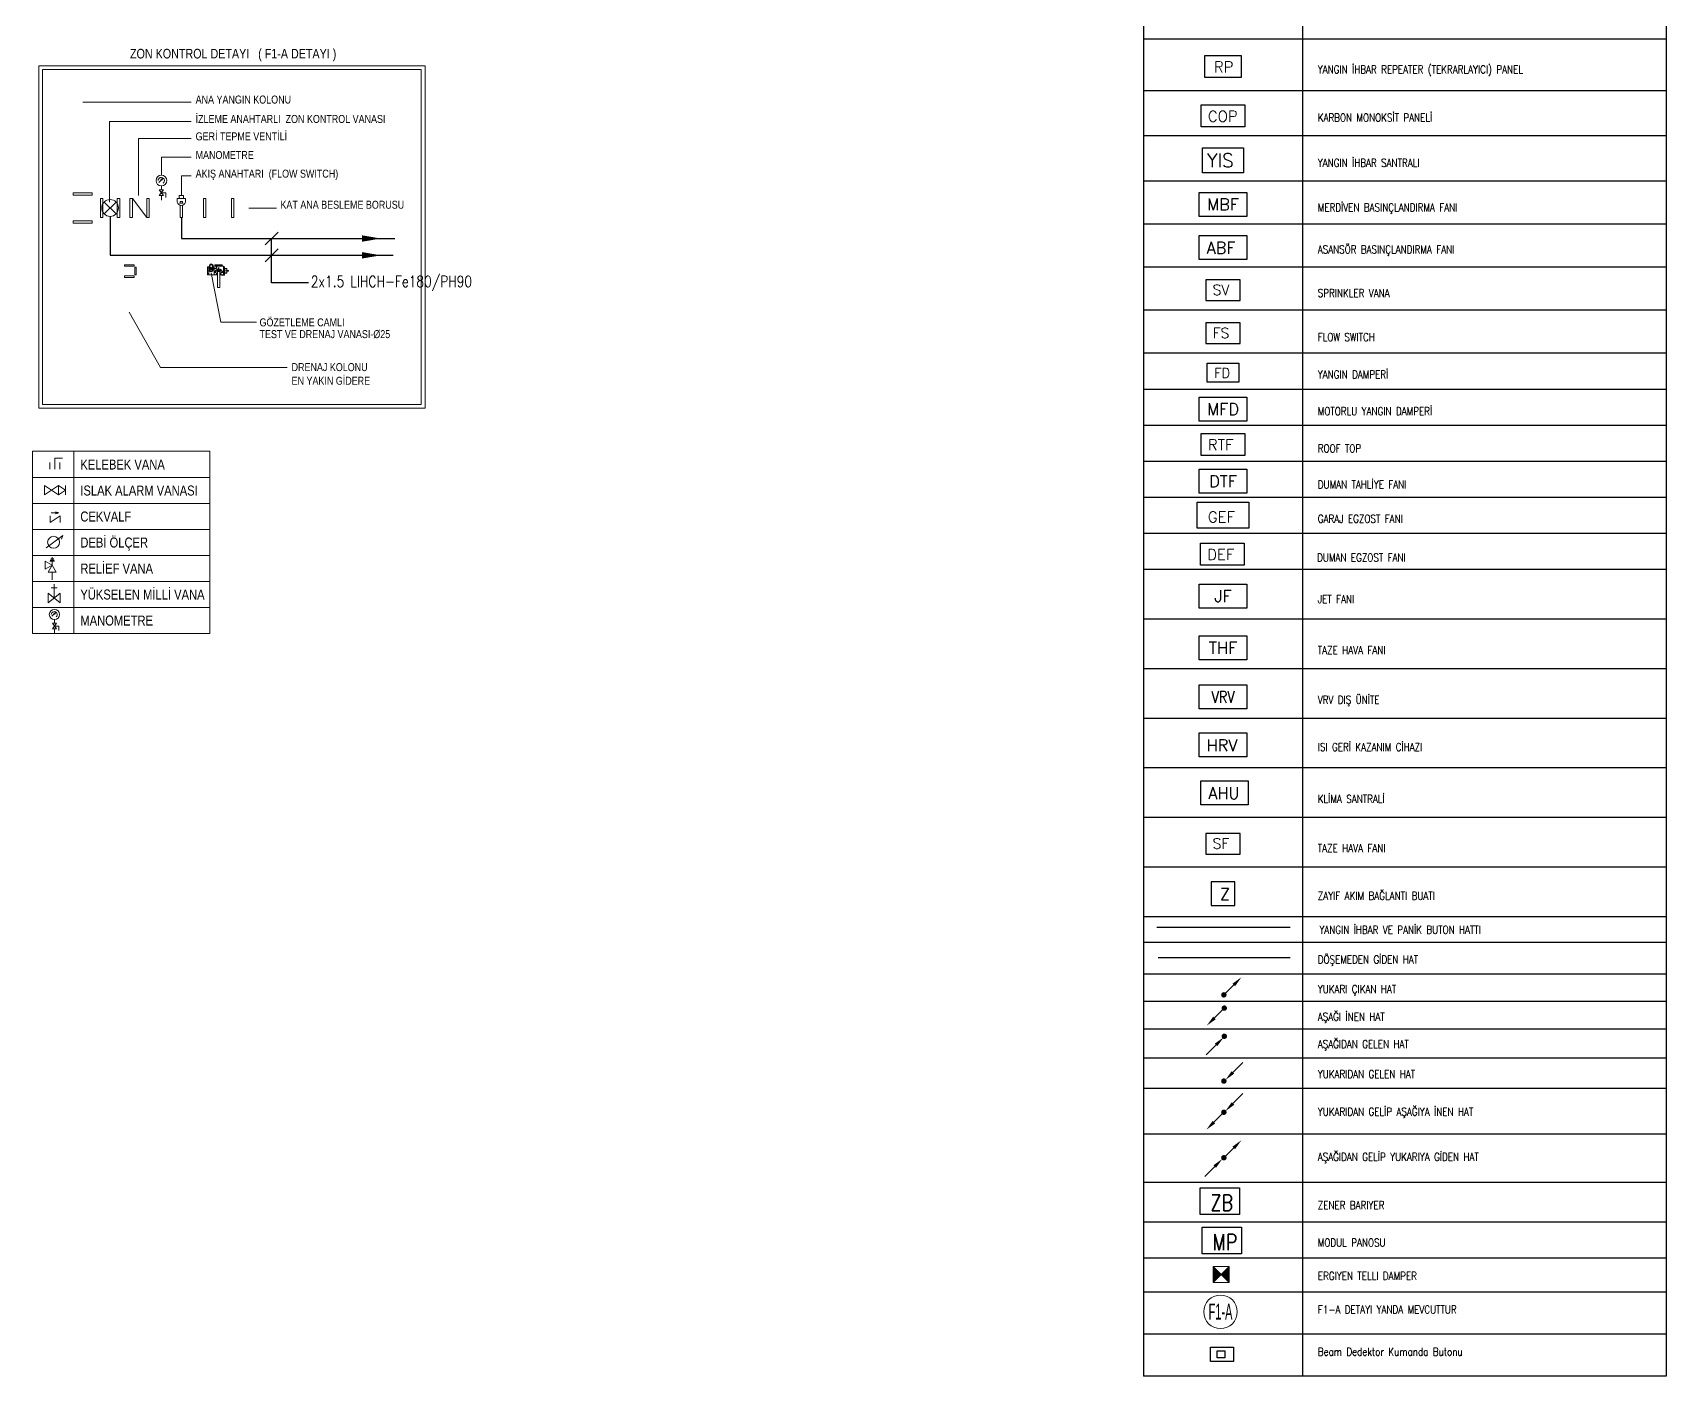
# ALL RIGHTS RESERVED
# Model space of a CAD drawing. Header units: metres. Extents: x -19121 to 152404, y -12107 to 46241.
# Drawn here: x -18874 to -10707, y -1236 to 5483 of the extents above; entities that cross this region are included whole.
import ezdxf
from ezdxf.enums import TextEntityAlignment as Align

# ---------------------------------------------------------------- set-up
doc = ezdxf.new("R2010")
doc.units = ezdxf.units.M
doc.header["$LTSCALE"] = 50
doc.header["$MEASUREMENT"] = 0
doc.linetypes.add('DASHDOT', pattern=[25.4, 12.7, -6.35, 0, -6.35])
doc.linetypes.add('HIDDEN', pattern=[0.375, 0.25, -0.125])
doc.layers.get('0').update_dxf_attribs({"color": 9, "lineweight": 9})
for name, color, linetype, lineweight in [('E-ASANSÖR BASINÇLANDIRMA FANI', 7, 'Continuous', 30), ('E-AŞAĞI İNEN HAT', 7, 'Continuous', 30), ('E-AŞAĞIDAN GELEN HAT', 7, 'Continuous', 30), ('E-AŞAĞIDAN GELİP YUKARIYA GİDEN HAT', 7, 'Continuous', 30), ('E-DUMAN EGZOST FANI', 7, 'Continuous', 30), ('E-DUMAN TAHLİYE FANI', 7, 'Continuous', 30), ('E-FLOW SWITCH', 7, 'Continuous', 30), ('E-GARAJ EGZOST FANI', 7, 'Continuous', 30), ('E-ISI GERİ KAZANIM', 7, 'Continuous', 30), ('E-JET FAN', 7, 'Continuous', 30), ('E-KABLO', 7, 'Continuous', 30), ('E-KARBON MONOKSİT PANELİ', 7, 'Continuous', 30), ('E-MERDİVEN BASINÇLANDIRMA FANI', 7, 'Continuous', 30), ('E-MODÜL HATTI', 6, 'Continuous', 30), ('E-MOTORLU YANGIN DAMPERİ', 7, 'Continuous', 30), ('E-SPRINKLER VANA', 7, 'Continuous', 30), ('E-TAZE HAVA FANI', 7, 'Continuous', 30), ('E-VRV DIŞ ÜNİTE', 7, 'Continuous', 30), ('E-YANGIN', 7, 'Continuous', 30), ('E-YANGIN DAMPERİ', 7, 'Continuous', 30), ('E-YANGIN İHBAR REPEATER (TEKRARLAYICI) PANEL', 7, 'Continuous', 30), ('E-YANGIN İHBAR SANTRALI', 7, 'Continuous', 30), ('E-YAZI', 7, 'Continuous', 30), ('E-YUKARI ÇIKAN HAT', 7, 'Continuous', 30), ('E-YUKARIDAN GELEN HAT', 7, 'Continuous', 30), ('E-YUKARIDAN GELİP AŞAĞIYA İNEN HAT', 7, 'Continuous', 30), ('E-ZAYIF AKIM BAĞLANTI KUTUSU BUAT', 7, 'Continuous', 30), ('H-DAMPER', 1, 'Continuous', 15), ('Y-LEGEND', 61, 'Continuous', 9), ('Y-VANA', 3, 'Continuous', 15)]:
    doc.layers.add(name, color=color, linetype=linetype, lineweight=lineweight)
doc.styles.add('Arial', font='arial.ttf', dxfattribs={"height": 2.5})
doc.styles.add('E-YAZI', font='txttw.shx', dxfattribs={"height": 200})
doc.styles.add('ROMANS', font='romans__.ttf', dxfattribs={"width": 0.7})
doc.styles.get("Standard").update_dxf_attribs({"font": 'ARIALN.TTF'})

# ---------------------------------------------------------------- blocks, each defined once
blk = doc.blocks.new('100_SPRINKLER VANA')
at = {"layer": 'E-SPRINKLER VANA', "color": 4}
blk.add_lwpolyline([(-2.53, 0), (2.53, 0), (2.53, 3.05), (-2.53, 3.05)], close=True, dxfattribs=at)
at = {"layer": 'E-SPRINKLER VANA', "color": 3, "style": 'E-YAZI'}
blk.add_text('SV', height=1.505, dxfattribs=at).set_placement((-1.52, 0.82))
blk = doc.blocks.new('100_FLOW SWITCH')
at = {"layer": 'E-FLOW SWITCH', "color": 4}
blk.add_lwpolyline([(-2.53, 0), (2.53, 0), (2.53, 3.05), (-2.53, 3.05)], close=True, dxfattribs=at)
at = {"layer": 'E-FLOW SWITCH', "color": 3, "style": 'E-YAZI'}
blk.add_text('FS', height=1.505, dxfattribs=at).set_placement((-1.52, 0.82))
blk = doc.blocks.new('100_YANGIN DAMPERİ')
at = {"layer": 'E-YANGIN DAMPERİ', "color": 4}
blk.add_lwpolyline([(-2.35, 2.83), (2.35, 2.83), (2.35, 0), (-2.35, 0)], close=True, dxfattribs=at)
at = {"layer": 'E-YANGIN DAMPERİ', "color": 3, "style": 'E-YAZI'}
blk.add_text('FD', height=1.4, dxfattribs=at).set_placement((-1.28, 0.68))
blk = doc.blocks.new('ZAYIF AKIM BAĞLANTI BUATI 1 100')
at = {"layer": 'E-ZAYIF AKIM BAĞLANTI KUTUSU BUAT', "color": 4}
blk.add_lwpolyline([(-17.5, 0), (17.5, 0), (17.5, 35), (-17.5, 35)], close=True, dxfattribs=at)
at = {"layer": 'E-ZAYIF AKIM BAĞLANTI KUTUSU BUAT', "color": 3, "style": 'E-YAZI'}
blk.add_text('Z', height=17.5, dxfattribs=at).set_placement((-4.7, 8.4))
blk = doc.blocks.new('SF')
at = {"layer": 'E-FLOW SWITCH', "color": 4}
blk.add_lwpolyline([(-25.3, 0), (25.3, 0), (25.3, 30.5), (-25.3, 30.5)], close=True, dxfattribs=at)
at = {"layer": 'E-FLOW SWITCH', "color": 3, "style": 'E-YAZI'}
blk.add_text('SF', height=15.05, dxfattribs=at).set_placement((-15.2, 8.2))
blk = doc.blocks.new('100_YANGIN İHBAR REPEATER (TEKRARLAYICI) PANEL')
at = {"layer": 'E-YANGIN İHBAR REPEATER (TEKRARLAYICI) PANEL', "color": 4}
blk.add_lwpolyline([(-2.69, 3.25), (2.69, 3.25), (2.69, 0), (-2.69, 0)], close=True, dxfattribs=at)
at = {"layer": 'E-YANGIN İHBAR REPEATER (TEKRARLAYICI) PANEL', "color": 3, "style": 'E-YAZI'}
blk.add_text('RP', height=1.6, dxfattribs=at).set_placement((-1.34, 0.77))
blk = doc.blocks.new('100_KARBON MONOKSİT PANELİ')
at = {"layer": 'E-KARBON MONOKSİT PANELİ', "color": 4}
blk.add_lwpolyline([(-3.22, 0), (-3.22, 3.25), (3.22, 3.25), (3.22, 0)], close=True, dxfattribs=at)
at = {"layer": 'E-KARBON MONOKSİT PANELİ', "color": 3, "style": 'E-YAZI'}
blk.add_text('COP', height=1.6, dxfattribs=at).set_placement((-2.23, 0.77))
blk = doc.blocks.new('100_YANGIN İHBAR SANTRALI')
at = {"layer": 'E-YANGIN İHBAR SANTRALI', "color": 4}
blk.add_lwpolyline([(-3.01, 3.64), (3.01, 3.64), (3.01, 0), (-3.01, 0)], close=True, dxfattribs=at)
at = {"layer": 'E-YANGIN İHBAR SANTRALI', "color": 3, "style": 'E-YAZI'}
blk.add_text('YIS', height=2, dxfattribs=at).set_placement((-2.37, 0.81))
blk = doc.blocks.new('100_MERDİVEN BASINÇLANDIRMA FANI')
at = {"layer": 'E-MERDİVEN BASINÇLANDIRMA FANI', "color": 4}
blk.add_lwpolyline([(-3.22, 0), (-3.22, 3.25), (3.22, 3.25), (3.22, 0)], close=True, dxfattribs=at)
at = {"layer": 'E-MERDİVEN BASINÇLANDIRMA FANI', "color": 3, "style": 'E-YAZI'}
blk.add_text('MBF', height=1.6, dxfattribs=at).set_placement((0, 1.62), align=Align.MIDDLE_CENTER)
blk = doc.blocks.new('E-ROOF TOP')
at = {"layer": 'E-DUMAN TAHLİYE FANI', "color": 4}
blk.add_lwpolyline([(-32.2, 0), (-32.2, 32.5), (32.2, 32.5), (32.2, 0)], close=True, dxfattribs=at)
at = {"layer": 'E-DUMAN TAHLİYE FANI', "color": 3, "style": 'E-YAZI'}
blk.add_text('RTF', height=16, dxfattribs=at).set_placement((-22.3, 7.7))
blk = doc.blocks.new('100_ASANSÖR BASINÇLANDIRMA FANI')
at = {"layer": 'E-ASANSÖR BASINÇLANDIRMA FANI', "color": 4}
blk.add_lwpolyline([(-2.9, 0), (-2.9, 2.92), (2.9, 2.92), (2.9, 0)], close=True, dxfattribs=at)
at = {"layer": 'E-ASANSÖR BASINÇLANDIRMA FANI', "color": 3, "style": 'E-YAZI'}
blk.add_text('ABF', height=1.44, dxfattribs=at).set_placement((-2, 0.7))
blk = doc.blocks.new('A$C4053522B')
at = {"layer": 'E-TAZE HAVA FANI', "color": 4}
blk.add_lwpolyline([(-35, 0), (-35, 35.3), (35, 35.3), (35, 0)], close=True, dxfattribs=at)
at = {"layer": 'E-TAZE HAVA FANI', "color": 3, "style": 'E-YAZI'}
blk.add_text('THF', height=17.38, dxfattribs=at).set_placement((0, 17.6), align=Align.MIDDLE_CENTER)
blk = doc.blocks.new('A$C32AC39E3')
at = {"layer": 'E-DUMAN TAHLİYE FANI', "color": 4}
blk.add_lwpolyline([(-35, 0), (-35, 35.3), (35, 35.3), (35, 0)], close=True, dxfattribs=at)
at = {"layer": 'E-DUMAN TAHLİYE FANI', "color": 3, "style": 'E-YAZI'}
blk.add_text('DTF', height=17.38, dxfattribs=at).set_placement((0, 17.6), align=Align.MIDDLE_CENTER)
blk = doc.blocks.new('A$C47E2680B')
at = {"layer": 'E-VRV DIŞ ÜNİTE', "color": 4}
blk.add_lwpolyline([(-35, 0), (-35, 35.3), (35, 35.3), (35, 0)], close=True, dxfattribs=at)
at = {"layer": 'E-VRV DIŞ ÜNİTE', "color": 3, "style": 'E-YAZI', "width": 0.8}
blk.add_text('VRV', height=17.38, dxfattribs=at).set_placement((0, 17.6), align=Align.MIDDLE_CENTER)
blk = doc.blocks.new('A$C1E6D6DED')
at = {"layer": 'E-ISI GERİ KAZANIM', "color": 4}
blk.add_lwpolyline([(-35, 0), (-35, 35.3), (35, 35.3), (35, 0)], close=True, dxfattribs=at)
at = {"layer": 'E-ISI GERİ KAZANIM', "color": 3, "style": 'E-YAZI'}
blk.add_text('HRV', height=17.38, dxfattribs=at).set_placement((-24.2, 8.4))
blk = doc.blocks.new('A$C023E13E7')
at = {"layer": 'E-JET FAN', "color": 4}
blk.add_lwpolyline([(-35, 0), (-35, 35.3), (35, 35.3), (35, 0)], close=True, dxfattribs=at)
at = {"layer": 'E-JET FAN', "color": 3, "style": 'E-YAZI'}
blk.add_text('JF', height=17.38, dxfattribs=at).set_placement((0, 17.6), align=Align.MIDDLE_CENTER)
blk = doc.blocks.new('A$C273B43C7')
at = {"layer": 'E-MOTORLU YANGIN DAMPERİ', "color": 4}
blk.add_lwpolyline([(-35, 0), (-35, 35.3), (35, 35.3), (35, 0)], close=True, dxfattribs=at)
at = {"layer": 'E-MOTORLU YANGIN DAMPERİ', "color": 3, "style": 'E-YAZI'}
blk.add_text('MFD', height=17.38, dxfattribs=at).set_placement((0, 17.6), align=Align.MIDDLE_CENTER)
blk = doc.blocks.new('100_DUMAN EGZOST FANI 1')
at = {"layer": 'E-DUMAN EGZOST FANI', "color": 4}
blk.add_lwpolyline([(-3.22, 0), (-3.22, 3.25), (3.22, 3.25), (3.22, 0)], close=True, dxfattribs=at)
at = {"layer": 'E-DUMAN EGZOST FANI', "color": 3, "style": 'E-YAZI'}
blk.add_text('DEF', height=1.6, dxfattribs=at).set_placement((-2.23, 0.77))
blk = doc.blocks.new('100_YUKARI ÇIKAN HAT')
at = {"layer": 'E-YUKARI ÇIKAN HAT', "color": 3, "linetype": 'Continuous'}
blk.add_line((2.47, 2.47), (0, 0), dxfattribs=at)
at = {"layer": 'E-YUKARI ÇIKAN HAT', "color": 4, "linetype": 'Continuous', "const_width": 0.675}
blk.add_lwpolyline([(-0.34, 0, 1), (0.34, 0, 1)], format="xyb", close=True, dxfattribs=at)
at = {"layer": 'E-YUKARI ÇIKAN HAT', "color": 3, "linetype": 'Continuous'}
blk.add_solid([(2.15, 2.79), (2.79, 2.15), (4.38, 4.38)], dxfattribs=at)
blk = doc.blocks.new('100_AŞAĞI İNEN HAT')
at = {"layer": 'E-AŞAĞI İNEN HAT', "color": 3, "linetype": 'Continuous'}
blk.add_line((-2.47, -2.47), (0, 0), dxfattribs=at)
at = {"layer": 'E-AŞAĞI İNEN HAT', "color": 4, "linetype": 'Continuous', "const_width": 0.675}
blk.add_lwpolyline([(-0.34, 0, 1), (0.34, 0, 1)], format="xyb", close=True, dxfattribs=at)
at = {"layer": 'E-AŞAĞI İNEN HAT', "color": 3, "linetype": 'Continuous'}
blk.add_solid([(-2.15, -2.79), (-2.79, -2.15), (-4.38, -4.38)], dxfattribs=at)
blk = doc.blocks.new('100_AŞAĞIDAN GELEN HAT')
at = {"layer": 'E-AŞAĞIDAN GELEN HAT', "color": 3, "linetype": 'Continuous'}
blk.add_line((-2.07, -2.17), (-4.55, -4.64), dxfattribs=at)
at = {"layer": 'E-AŞAĞIDAN GELEN HAT', "color": 4, "linetype": 'Continuous', "const_width": 0.675}
blk.add_lwpolyline([(-0.34, 0, 1), (0.34, 0, 1)], format="xyb", close=True, dxfattribs=at)
at = {"layer": 'E-AŞAĞIDAN GELEN HAT', "color": 3, "linetype": 'Continuous'}
blk.add_solid([(-2.39, -1.85), (-1.76, -2.49), (-0.16, -0.26)], dxfattribs=at)
blk = doc.blocks.new('100_YUKARIDAN GELEN HAT')
at = {"layer": 'E-YUKARIDAN GELEN HAT', "color": 3, "linetype": 'Continuous'}
blk.add_line((2.28, 2.17), (4.75, 4.65), dxfattribs=at)
at = {"layer": 'E-YUKARIDAN GELEN HAT', "color": 4, "linetype": 'Continuous', "const_width": 0.675}
blk.add_lwpolyline([(-0.34, 0, 1), (0.34, 0, 1)], format="xyb", close=True, dxfattribs=at)
at = {"layer": 'E-YUKARIDAN GELEN HAT', "color": 3, "linetype": 'Continuous'}
blk.add_solid([(2.59, 1.86), (1.96, 2.49), (0.37, 0.27)], dxfattribs=at)
blk = doc.blocks.new('100_YUKARIDAN GELİP AŞAĞIYA İNEN HAT')
at = {"layer": 'E-YUKARIDAN GELİP AŞAĞIYA İNEN HAT', "color": 3, "linetype": 'Continuous'}
for p, q in [((2.28, 2.17), (4.75, 4.65)), ((-2.47, -2.47), (0, 0))]:
    blk.add_line(p, q, dxfattribs=at)
at = {"layer": 'E-YUKARIDAN GELİP AŞAĞIYA İNEN HAT', "color": 4, "linetype": 'Continuous', "const_width": 0.675}
blk.add_lwpolyline([(-0.34, 0, 1), (0.34, 0, 1)], format="xyb", close=True, dxfattribs=at)
at = {"layer": 'E-YUKARIDAN GELİP AŞAĞIYA İNEN HAT', "color": 3, "linetype": 'Continuous'}
for points in [[(2.59, 1.86), (1.96, 2.49), (0.37, 0.27)], [(-2.15, -2.79), (-2.79, -2.15), (-4.38, -4.38)]]:
    blk.add_solid(points, dxfattribs=at)
blk = doc.blocks.new('100_AŞAĞIDAN GELİP YUKARIYA GİDEN HAT')
at = {"layer": 'E-AŞAĞIDAN GELİP YUKARIYA GİDEN HAT', "color": 3, "linetype": 'Continuous'}
for p, q in [((2.47, 2.47), (0, 0)), ((-2.28, -2.17), (-4.75, -4.65))]:
    blk.add_line(p, q, dxfattribs=at)
at = {"layer": 'E-AŞAĞIDAN GELİP YUKARIYA GİDEN HAT', "color": 4, "linetype": 'Continuous', "const_width": 0.675}
blk.add_lwpolyline([(0.34, 0, 1), (-0.34, 0, 1)], format="xyb", close=True, dxfattribs=at)
at = {"layer": 'E-AŞAĞIDAN GELİP YUKARIYA GİDEN HAT', "color": 3, "linetype": 'Continuous'}
for points in [[(2.15, 2.79), (2.79, 2.15), (4.38, 4.38)], [(-2.59, -1.86), (-1.96, -2.49), (-0.37, -0.27)]]:
    blk.add_solid(points, dxfattribs=at)
blk = doc.blocks.new('E-AHU KLIMA SANTRALI')
at = {"layer": 'E-YANGIN', "color": 2}
blk.add_lwpolyline([(-68.5, 0), (-68.5, 69), (68.5, 69), (68.5, 0)], close=True, dxfattribs=at)
at = {"layer": 'E-YANGIN', "color": 2, "style": 'E-YAZI'}
blk.add_text('AHU', height=34, dxfattribs=at).set_placement((-47.3, 16.4))
blk = doc.blocks.new('E-ZENER BARIYER')
at = {"layer": 'E-KABLO', "color": 1}
blk.add_lwpolyline([(-55.3, 0.3), (42.8, 0.3), (42.8, -66.6), (-55.3, -66.6)], close=True, dxfattribs=at)
at = {"layer": 'E-KABLO', "color": 1, "style": 'E-YAZI', "width": 0.8}
blk.add_text('ZB', height=40, dxfattribs=at).set_placement((-29.2, -57.1))
blk = doc.blocks.new('E-MODUL PANOLARI')
at = {"layer": 'E-KABLO', "color": 1}
blk.add_lwpolyline([(-49, 66.9), (49, 66.9), (49, 0), (-49, 0)], close=True, dxfattribs=at)
at = {"layer": 'E-KABLO', "color": 1, "style": 'E-YAZI', "width": 0.8}
blk.add_text('MP', height=40, dxfattribs=at).set_placement((-23, 9.5))
blk = doc.blocks.new('K')
blk.add_lwpolyline([(0, 12.5), (-19.7, 12.5), (-19.7, -7.5)])
blk.add_lwpolyline([(9.4, 25), (-9.4, 25), (9.4, 0), (-9.4, 0)], close=True)
blk = doc.blocks.new('A$C75B759AB')
for p, q in [((3.6, 50.7), (-7, 40.1)), ((3.6, 50.7), (-2.3, 48.4)), ((3.6, 50.7), (1.2, 44.9)), ((0, 30.9), (0, 20.7)), ((0, 5.7), (0, -5.7))]:
    blk.add_line(p, q)
blk.add_circle((0, 45), 14.1)
blk.add_arc((-0.5, 44.7), 8.25, 307.8507, 180)
at = {"xscale": -0.6000000000058208, "yscale": 0.5999999999985448, "zscale": 0.6}
blk.add_blockref('K', (0, 5.7), dxfattribs=at)
blk = doc.blocks.new('Test&Drenaj Vanası')
at = {"layer": 'Y-VANA', "lineweight": 18}
for p, q in [((-34, 15), (-26, 15)), ((-34, 15), (-34, -35)), ((-34, 7), (-26, 7)), ((-26, -35), (-26, 15)), ((-26, 14), (-24, 14)), ((-24, 17), (-22, 17)), ((-24, 13), (-24, 17)), ((-24, 0), (-24, 13)), ((-22, 26), (-11, 33)), ((-22, 26), (-22, 12)), ((-22, 12), (-22, 8)), ((-22, 12), (-11, 5)), ((-22, 8), (-11, 1)), ((-20, 7), (-20, 3)), ((1, 26), (-11, 33)), ((1, 12), (-11, 5)), ((1, 8), (-11, 1)), ((-1, 7), (-1, 3)), ((1, 26), (1, 12)), ((1, 17), (3, 17)), ((1, 12), (1, 8)), ((3, 17), (3, 0)), ((3, 14), (14, 14)), ((7, 6), (7, -33)), ((23, 5), (7, 5)), ((12, 28), (12, 21)), ((58, 28), (12, 28)), ((12, 21), (58, 21)), ((14, 21), (14, 14)), ((20, 28), (20, 21)), ((23, 20), (23, 5)), ((27, 20), (23, 20)), ((65, 20), (27, 20)), ((33, 0), (28, 0)), ((28, 0), (28, -112)), ((35, 0), (31, 0)), ((35, 28), (35, 21)), ((35, 0), (40, 0)), ((37, 0), (43, 0)), ((43, 0), (43, -112)), ((51, 28), (51, 21)), ((58, 21), (58, 28)), ((65, -33), (65, 20)), ((67, 15), (65, 15)), ((67, 15), (67, -37)), ((71, 15), (67, 15)), ((70, 6), (87, 5)), ((71, -37), (71, 15)), ((71, 2), (87, 2)), ((87, 5), (87, -24)), ((-34, -10), (-26, -10)), ((-34, -26), (-26, -26)), ((-34, -35), (-26, -35)), ((-26, -33), (28, -33)), ((19, -20), (12, -20)), ((35, -7), (33, -9)), ((33, -9), (33, -12)), ((33, -12), (35, -13)), ((35, -7), (38, -9)), ((38, -12), (36, -13)), ((38, -9), (38, -12)), ((43, -33), (46, -33)), ((46, -33), (65, -33)), ((46, -33), (53, -37)), ((59, -20), (52, -20)), ((53, -37), (53, -33)), ((53, -37), (71, -37)), ((70, -26), (87, -24)), ((71, -10), (87, -10)), ((71, -21), (87, -21)), ((87, -7), (96, -7)), ((87, -12), (96, -12)), ((88, -7), (88, -12)), ((88, -7), (88, -12)), ((88, -8), (88, -13)), ((89, -7), (89, -12)), ((89, -7), (89, -12)), ((90, -7), (90, -12)), ((90, -7), (90, -12)), ((91, -7), (91, -12)), ((91, -7), (91, -12)), ((92, -7), (92, -12)), ((96, -7), (96, -12)), ((28, -112), (33, -112)), ((31, -112), (35, -112)), ((40, -112), (35, -112)), ((43, -112), (37, -112))]:
    blk.add_line(p, q, dxfattribs=at)
for points in [[(-23, 12, 0.113266), (-24, 9, 0.126663)], [(-24, 9, 0.126663), (-23, 5, 0.106049), (-20, 2, 0.085856), (-16, 0, 0.07555), (-11, -1, 0.07555), (-5, 0, 0.085856), (-1, 2, 0.106049), (2, 5, 0.126663), (2, 9, 0.113266), (2, 12, 0.106049)], [(-24, 0, 0.1835), (-24, -2, 0.102418), (-20, -5, 0.061498), (-16, -6, 0.047772), (-11, -6, 0.047772), (-5, -6, 0.061498), (-1, -5, 0.102418), (2, -2, 0.1835), (3, 0, 0.1835)], [(-20, 6, 0.032831), (-19, 5, 0.085856), (-15, 3, 0.047675), (-12, 2, 0.07555)], [(-20, 5, 0.021497), (-20, 4, 0.085856), (-16, 2, 0.07555), (-11, 1, 0.07555), (-5, 2, 0.085856), (-1, 4, 0.017822), (-1, 5, 0.126663)], [(-20, 4, 0.021497), (-20, 4, 0.085856), (-16, 2, 0.07555), (-11, 1, 0.07555), (-5, 2, 0.085856), (-1, 4, 0.017822), (-1, 4, 0.126663)], [(-20, 3, 0.021497), (-20, 3, 0.085856), (-16, 1, 0.07555), (-11, 0, 0.07555), (-5, 1, 0.085856), (-1, 3, 0.017822), (-1, 3, 0.126663)], [(-20, 3, 0.021497), (-20, 2, 0.085856), (-16, 0, 0.07555), (-11, -1, 0.07555), (-5, 0, 0.085856), (-1, 2, 0.017822), (-1, 3, 0.126663)], [(-9, 2, 0.061511), (-5, 3, 0.085856), (-1, 5, 0.007068), (-1, 5, 0.126663)], [(-7, 3, 0.035873), (-5, 4, 0.085856), (-1, 6, 0.007068), (-1, 6, 0.126663)]]:
    blk.add_lwpolyline(points, format="xyb", dxfattribs=at)
for centre, radius in [((-11, 19), 8.44), ((24, -27), 3.7), ((24, -27), 1.5), ((35, -10), 4.33), ((47, -27), 3.7), ((47, -27), 1.5)]:
    blk.add_circle(centre, radius, dxfattribs=at)
for centre, radius, start, end in [((-20, 10), 3.84, 131.4389, 195.7085), ((-11, 0), 13.9, 180, 0), ((35, -20), 23.8, 0, 180), ((35, -20), 16.6, 116.2641, 179.2014), ((35, -20), 16.6, 0.7986, 63.7359)]:
    blk.add_arc(centre, radius, start, end, dxfattribs=at)
at = {"layer": 'Y-VANA', "lineweight": 18, "style": 'ROMANS'}
blk.add_text('TEST', height=2.3, dxfattribs=at).set_placement((31, 7))
for s, p in [('DRAIN', (11, -22)), ('OFF', (63, -20))]:
    blk.add_text(s, height=2.3, rotation=90, dxfattribs=at).set_placement(p)
blk = doc.blocks.new('A$C66241EC0')
at = {"linetype": 'Continuous'}
for p, q in [((200, -66), (0, 67)), ((0, 67), (0, -66)), ((200, 67), (200, -66))]:
    blk.add_line(p, q, dxfattribs=at)
blk = doc.blocks.new('A$C0B325108')
for p, q in [((-17.5, 23.3), (-17.5, 0)), ((17.5, 23.3), (17.5, 0))]:
    blk.add_line(p, q)
blk.add_lwpolyline([(0, 0), (0, 39), (26.3, 39)])
blk = doc.blocks.new('A$C534F1FFE')
at = {"linetype": 'Continuous'}
for p, q in [((11.7, 35), (-11.7, 35)), ((-11.7, 17.5), (0, 35)), ((11.7, 17.5), (-11.7, 17.5)), ((0, 35), (11.7, 17.5))]:
    blk.add_line(p, q, dxfattribs=at)
blk.add_lwpolyline([(-11.7, 17.5), (11.7, -17.5), (-11.7, -17.5), (11.7, 17.5)], close=True, dxfattribs=at)
blk = doc.blocks.new('A$C6A667673')
for p, q in [((6.3, 21.1), (-6.3, 21.1)), ((0, 0), (0, 28.4))]:
    blk.add_line(p, q)
blk.add_lwpolyline([(12.5, 10), (-12.5, -10), (-12.5, 10), (12.5, -10)], close=True)
blk = doc.blocks.new('A$C26A76201')
at = {"layer": 'Y-VANA'}
blk.add_blockref('A$C6A667673', (0, -14.2), dxfattribs=at)
blk = doc.blocks.new('A$C09612243')
at = {"xscale": 0.8000000000001818, "yscale": 0.8000000000001818, "zscale": 0.8000000000001818}
blk.add_blockref('A$C26A76201', (10, 11.4), dxfattribs=at)
blk = doc.blocks.new('A$C3DDA2012')
at = {"xscale": 2.400000000001455, "yscale": 2.400000000001455, "zscale": 2.400000000001455}
blk.add_blockref('A$C09612243', (0, 19.3), dxfattribs=at)
blk = doc.blocks.new('reılfvana')
at = {"linetype": 'Continuous'}
for p, q in [((6.4, 51), (-6.5, 51)), ((5.1, 54.5), (-5.2, 54.5)), ((4.1, 58.2), (-4.2, 58.2)), ((0, 62.2), (0, 40.2)), ((19, 51.2), (0, 40.2)), ((19, 29.2), (19, 51.2)), ((0, 40.2), (-11, 21.2)), ((-11, 21.2), (11, 21.2)), ((0, 40.2), (19, 29.2)), ((11, 21.2), (0, 40.2)), ((0, 21.2), (0, 0))]:
    blk.add_line(p, q, dxfattribs=at)
blk = doc.blocks.new('A$C66886524')
h = blk.add_hatch(color=256)
h.paths.add_polyline_path([(0, 0), (10, 10), (0, 20)])
h.paths.add_polyline_path([(20, 20), (10, 10), (20, 0)])
for p, q in [((20, 0), (0, 20)), ((20, 20), (0, 0))]:
    blk.add_line(p, q)
blk.add_lwpolyline([(20, 20), (20, 0), (0, 0), (0, 20)], close=True)
blk = doc.blocks.new('A$C324859F2')
at = {"color": 3}
blk.add_circle((0, 0), 210, dxfattribs=at)
at = {"color": 3, "width": 0.6}
blk.add_attdef('TEXT1', text='', height=200, dxfattribs=at).set_placement((0, -97), align=Align.CENTER)

msp = doc.modelspace()

# ---------------------------------------------------------------- linework, layer by layer
at = {"layer": 'E-GARAJ EGZOST FANI', "color": 4}
msp.add_lwpolyline([(-13051.7, 3005.5), (-13051.7, 3135.3), (-12794, 3135.3), (-12794, 3005.5)], close=True, dxfattribs=at)
at = {"layer": 'E-KABLO', "color": 6, "linetype": 'DASHDOT', "ltscale": 2}
msp.add_line((-13254.2, 1010.7), (-12586.7, 1010.7), dxfattribs=at)
at = {"layer": 'E-KABLO', "color": 6, "linetype": 'HIDDEN', "ltscale": 75}
msp.add_line((-13246.9, 859.3), (-12586.7, 859.3), dxfattribs=at)
at = {"layer": 'E-MODÜL HATTI', "ltscale": 50}
for p, q in [((-18487, 4564.7), (-18487, 4369.8)), ((-18130.6, 4558.7), (-18130.6, 4453.8)), ((-18130.6, 4453.8), (-17063.2, 4453.8)), ((-18487, 4369.8), (-17072.2, 4369.8))]:
    msp.add_line(p, q, dxfattribs=at)
for points in [[(-17133.2, 4453.8, 0, 32, 0), (-17227.3, 4453.8, 0, 0, 0)], [(-17133.2, 4369.8, 0, 32, 0), (-17227.3, 4369.8, 0, 0, 0)]]:
    msp.add_lwpolyline(points, format="xyseb", dxfattribs=at)
at = {"layer": 'E-YAZI', "color": 4}
for p, q in [((-13319.7, 12283.2), (-13319.7, -1235.7)), ((-10706.5, 12283.2), (-10706.5, -1235.7)), ((-10706.5, -1235.7), (-13319.7, -1235.7))]:
    msp.add_line(p, q, dxfattribs=at)
at = {"layer": 'E-YAZI', "color": 7}
for p, q in [((-12526, 11860), (-12526, -1235.7)), ((-10706.5, 932.9), (-13319.7, 932.9)), ((-10706.5, 776), (-13319.7, 776)), ((-10706.5, 638), (-13319.7, 638)), ((-10706.5, 500.1), (-13319.7, 500.1)), ((-10706.5, 354.6), (-13319.7, 354.6)), ((-10706.5, 203.1), (-13319.7, 203.1)), ((-10706.5, -24.8), (-13319.7, -24.8)), ((-10706.5, -266.1), (-13319.7, -266.1)), ((-10706.5, -464.8), (-13319.7, -464.8)), ((-10706.5, -645.6), (-13319.7, -645.6)), ((-10706.5, -814.2), (-13319.7, -814.2)), ((-10706.5, -1025), (-13319.7, -1025))]:
    msp.add_line(p, q, dxfattribs=at)
at = {"layer": 'E-YAZI', "color": 7, "linetype": 'Continuous'}
for p, q in [((-13319.7, 5452.2), (-10706.5, 5452.2)), ((-13319.7, 5194.2), (-10706.5, 5194.2)), ((-13319.7, 4968.8), (-10706.5, 4968.8)), ((-13319.7, 4742.7), (-10706.5, 4742.7)), ((-13319.7, 4527.4), (-10706.5, 4527.4)), ((-13319.7, 4312.1), (-10706.5, 4312.1)), ((-13319.7, 4096.8), (-10706.5, 4096.8)), ((-13319.7, 3881.5), (-10706.5, 3881.5)), ((-13319.7, 3701.3), (-10706.5, 3701.3)), ((-13319.7, 3521), (-10706.5, 3521)), ((-13319.7, 3340.8), (-10706.5, 3340.8)), ((-13319.7, 3160.5), (-10706.5, 3160.5)), ((-13319.7, 2980.2), (-10706.5, 2980.2)), ((-13319.7, 2800), (-10706.5, 2800)), ((-13319.7, 2552), (-10706.5, 2552)), ((-13319.7, 2304), (-10706.5, 2304)), ((-13319.7, 2056), (-10706.5, 2056)), ((-13319.7, 1808), (-10706.5, 1808)), ((-13319.7, 1560), (-10706.5, 1560)), ((-13319.7, 1312), (-10706.5, 1312)), ((-13319.7, 1064), (-10706.5, 1064))]:
    msp.add_line(p, q, dxfattribs=at)
at = {"layer": 'E-YAZI', "color": 3}
for p, q in [((-17646.9, 4486.1), (-17711.5, 4421.5)), ((-17679.2, 4232.8), (-17679.2, 4453.8)), ((-17646.9, 4402.1), (-17711.5, 4337.5)), ((-17495.2, 4232.8), (-17679.2, 4232.8))]:
    msp.add_line(p, q, dxfattribs=at)
at = {"layer": 'E-YAZI', "ltscale": 50}
for points in [[(-12986, -1089.2), (-12870, -1089.2), (-12870, -1162.2), (-12986, -1162.2)], [(-12952, -1108.2), (-12913, -1108.2), (-12913, -1143.2), (-12952, -1143.2)]]:
    msp.add_lwpolyline(points, close=True, dxfattribs=at)
at = {"layer": 'Y-LEGEND'}
for p, q in [((-18623.3, 5136.2), (-18082.4, 5136.2)), ((-18489.7, 4635.8), (-18489.7, 5039.3)), ((-18489.7, 5039.3), (-18082.4, 5039.3)), ((-18344.1, 4953.7), (-18082.4, 4953.7)), ((-18344.1, 4669.1), (-18344.1, 4953.7)), ((-18230.3, 4860.4), (-18082.4, 4860.4)), ((-18230.3, 4770.9), (-18230.3, 4860.4)), ((-18130.6, 4669.1), (-18130.6, 4767)), ((-18130.6, 4767), (-18082.4, 4767)), ((-17793.2, 4605.9), (-17654.2, 4605.9)), ((-17980.8, 4282.2), (-17934, 4035.2)), ((-18391.1, 4084.8), (-18235.2, 3809.7)), ((-17934, 4035.2), (-17754.3, 4035.2)), ((-18235.2, 3809.7), (-17602.2, 3809.7)), ((-18874, 3390.7), (-17988.9, 3390.7)), ((-18874, 3390.7), (-17988.9, 3390.7)), ((-18874, 3390.7), (-17988.9, 3390.7)), ((-18874, 3390.7), (-17988.9, 3390.7)), ((-18874, 3390.7), (-17988.9, 3390.7)), ((-18874, 3390.7), (-17988.9, 3390.7)), ((-18874, 3390.7), (-17988.9, 3390.7)), ((-18874, 3390.7), (-18874, 2478)), ((-18668.4, 3390.7), (-18668.4, 2478)), ((-17988.9, 3390.7), (-17988.9, 2478)), ((-18874, 3258), (-17988.9, 3258)), ((-18874, 3128), (-17988.9, 3128)), ((-18874, 2998), (-17988.9, 2998)), ((-18874, 2868), (-17988.9, 2868)), ((-18874, 2738), (-17988.9, 2738)), ((-18874, 2608), (-17988.9, 2608)), ((-18874, 2478), (-17988.9, 2478))]:
    msp.add_line(p, q, dxfattribs=at)
for points in [[(-16911.8, 3605.2), (-18843.6, 3605.2), (-18843.6, 5317.5), (-16911.8, 5317.5)], [(-16931, 3624.4), (-18824.4, 3624.4), (-18824.4, 5298.3), (-16931, 5298.3)]]:
    msp.add_lwpolyline(points, close=True, dxfattribs=at)
at = {"layer": 'Y-VANA'}
for p, q in [((-18140.8, 4669.1), (-18120.4, 4669.1)), ((-18140.8, 4654.7), (-18140.8, 4669.1)), ((-18120.4, 4654.7), (-18120.4, 4669.1)), ((-18457.3, 4577), (-18516.7, 4636.4)), ((-18516.7, 4577), (-18457.3, 4636.4)), ((-18451, 4654.7), (-18451, 4558.7)), ((-18439, 4654.7), (-18451, 4654.7)), ((-18439, 4558.7), (-18439, 4654.7)), ((-18375.7, 4654.7), (-18303.7, 4558.7)), ((-18303.7, 4654.7), (-18303.7, 4558.7)), ((-18291.7, 4654.7), (-18303.7, 4654.7)), ((-18291.7, 4558.7), (-18291.7, 4654.7)), ((-18151, 4654.7), (-18110.2, 4654.7)), ((-18151, 4654.7), (-18151, 4635.1)), ((-18140.2, 4630.5), (-18121, 4630.5)), ((-18136.6, 4638.2), (-18124.6, 4638.2)), ((-18136.6, 4630.5), (-18136.6, 4638.2)), ((-18136.6, 4620.4), (-18136.6, 4558.7)), ((-18124.6, 4638.2), (-18124.6, 4630.5)), ((-18124.6, 4558.7), (-18124.6, 4620.4)), ((-18110.2, 4635.1), (-18110.2, 4654.7)), ((-18019.9, 4654.7), (-18019.9, 4558.7)), ((-18007.9, 4654.7), (-18019.9, 4654.7)), ((-18007.9, 4558.7), (-18007.9, 4654.7)), ((-17868.6, 4654.7), (-17880.6, 4654.7)), ((-17880.6, 4654.7), (-17880.6, 4558.7)), ((-17868.6, 4558.7), (-17868.6, 4654.7)), ((-18451, 4558.7), (-18439, 4558.7)), ((-18303.7, 4558.7), (-18291.7, 4558.7)), ((-18136.6, 4558.7), (-18124.6, 4558.7)), ((-18019.9, 4558.7), (-18007.9, 4558.7)), ((-17880.6, 4558.7), (-17868.6, 4558.7)), ((-18415.4, 4314.8), (-18415.4, 4322)), ((-18415.4, 4322), (-18366.9, 4322)), ((-18366.9, 4314.8), (-18415.4, 4314.8)), ((-18415.4, 4266.8), (-18415.4, 4259.6)), ((-18366.9, 4266.8), (-18415.4, 4266.8)), ((-18415.4, 4259.6), (-18366.9, 4259.6)), ((-18366.9, 4322), (-18366.9, 4314.8)), ((-18366.9, 4259.6), (-18366.9, 4266.8)), ((-18363.9, 4310), (-18356.7, 4310)), ((-18363.9, 4271.6), (-18363.9, 4310)), ((-18356.7, 4271.6), (-18363.9, 4271.6)), ((-18356.7, 4310), (-18356.7, 4271.6)), ((-18780.8, 3082.1), (-18743.3, 3082.1))]:
    msp.add_line(p, q, dxfattribs=at)
at = {"layer": 'Y-VANA', "linetype": 'Continuous'}
for p, q in [((-18807, 2907.4), (-18723.3, 2968)), ((-18723.3, 2968), (-18730.4, 2950.6))]:
    msp.add_line(p, q, dxfattribs=at)
at = {"layer": 'Y-VANA'}
for points in [[(-18672, 4670.3), (-18576, 4670.3), (-18576, 4682.3), (-18672, 4682.3)], [(-18523.1, 4558.7), (-18523.1, 4654.7), (-18535.1, 4654.7), (-18535.1, 4558.7)], [(-18375.7, 4558.7), (-18375.7, 4654.7), (-18387.7, 4654.7), (-18387.7, 4558.7)], [(-18672, 4531), (-18576, 4531), (-18576, 4543), (-18672, 4543)]]:
    msp.add_lwpolyline(points, close=True, dxfattribs=at)
msp.add_lwpolyline([(-18760.6, 3077.4), (-18743.3, 3082.1), (-18760.6, 3086.7)], dxfattribs=at)
msp.add_circle((-18487, 4606.7), 42, dxfattribs=at)
at = {"layer": 'Y-VANA', "linetype": 'Continuous'}
msp.add_circle((-18769.2, 2934.8), 30, dxfattribs=at)
at = {"layer": 'Y-VANA'}
msp.add_arc((-18130.6, 4640.7), 21.2, 195.31934, 344.68066, dxfattribs=at)

# ---------------------------------------------------------------- block references
at = {"layer": 'E-ASANSÖR BASINÇLANDIRMA FANI', "xscale": 41.04368220463204, "yscale": 41.04368220463204, "zscale": 41.04368220463204}
msp.add_blockref('100_ASANSÖR BASINÇLANDIRMA FANI', (-12922.9, 4349.2), dxfattribs=at)
at = {"layer": 'E-AŞAĞI İNEN HAT', "xscale": 20, "yscale": 20, "zscale": 20}
msp.add_blockref('100_AŞAĞI İNEN HAT', (-12916.5, 605.5, 0), dxfattribs=at)
at = {"layer": 'E-AŞAĞIDAN GELEN HAT', "xscale": 20, "yscale": 20, "zscale": 20}
msp.add_blockref('100_AŞAĞIDAN GELEN HAT', (-12916.5, 464.7, 0), dxfattribs=at)
at = {"layer": 'E-AŞAĞIDAN GELİP YUKARIYA GİDEN HAT', "xscale": 20, "yscale": 20, "zscale": 20}
msp.add_blockref('100_AŞAĞIDAN GELİP YUKARIYA GİDEN HAT', (-12918.6, -142.9, 0), dxfattribs=at)
at = {"layer": 'E-DUMAN EGZOST FANI', "xscale": 34, "yscale": 34, "zscale": 34}
msp.add_blockref('100_DUMAN EGZOST FANI 1', (-12926.1, 2820.3), dxfattribs=at)
at = {"layer": 'E-DUMAN TAHLİYE FANI', "color": 6, "xscale": 3.4, "yscale": 3.4, "zscale": 3.4}
msp.add_blockref('E-ROOF TOP', (-12922.9, 3368.7), dxfattribs=at)
at = {"layer": 'E-DUMAN TAHLİYE FANI', "color": 1, "linetype": 'Continuous', "ltscale": 100, "xscale": 3.4, "yscale": 3.4, "zscale": 3.4}
msp.add_blockref('A$C32AC39E3', (-12922.9, 3180.1), dxfattribs=at)
at = {"layer": 'E-FLOW SWITCH'}
for name, p, xscale, yscale, zscale in [('100_FLOW SWITCH', (-12922.9, 3928.1), 34, 34, 34), ('SF', (-12922.9, 1374.9), 3.4, 3.4, 3.4)]:
    msp.add_blockref(name, p, dxfattribs=dict(at, xscale=xscale, yscale=yscale, zscale=zscale))
at = {"layer": 'E-ISI GERİ KAZANIM', "color": 1, "linetype": 'Continuous', "ltscale": 100, "xscale": 3.4, "yscale": 3.4, "zscale": 3.4}
msp.add_blockref('A$C1E6D6DED', (-12922.9, 1861.5), dxfattribs=at)
at = {"layer": 'E-JET FAN', "linetype": 'Continuous', "ltscale": 100, "xscale": 3.4, "yscale": 3.4, "zscale": 3.4}
msp.add_blockref('A$C023E13E7', (-12922.9, 2605.5), dxfattribs=at)
at = {"layer": 'E-KABLO', "color": 1}
for name, p, xscale, yscale, zscale in [('E-AHU KLIMA SANTRALI', (-12914.8, 1622.8), 1.728, 1.728, 1.728), ('E-ZENER BARIYER', (-12926.7, -293.5), 2, 2, 2), ('E-MODUL PANOLARI', (-12928.6, -623.7), 2, 2, 2)]:
    msp.add_blockref(name, p, dxfattribs=dict(at, xscale=xscale, yscale=yscale, zscale=zscale))
at = {"layer": 'E-KARBON MONOKSİT PANELİ', "xscale": 34, "yscale": 34, "zscale": 34}
msp.add_blockref('100_KARBON MONOKSİT PANELİ', (-12922.9, 5011.5), dxfattribs=at)
at = {"layer": 'E-MERDİVEN BASINÇLANDIRMA FANI', "xscale": 36.93931398416887, "yscale": 36.93931398416887, "zscale": 36.93931398416887}
msp.add_blockref('100_MERDİVEN BASINÇLANDIRMA FANI', (-12922.9, 4564.5), dxfattribs=at)
at = {"layer": 'E-MOTORLU YANGIN DAMPERİ', "linetype": 'Continuous', "ltscale": 100, "xscale": 3.4, "yscale": 3.4, "zscale": 3.4}
msp.add_blockref('A$C273B43C7', (-12922.9, 3540.6), dxfattribs=at)
at = {"layer": 'E-SPRINKLER VANA', "xscale": 34, "yscale": 34, "zscale": 34}
msp.add_blockref('100_SPRINKLER VANA', (-12922.9, 4143.4), dxfattribs=at)
at = {"layer": 'E-TAZE HAVA FANI', "color": 1, "linetype": 'Continuous', "ltscale": 100, "xscale": 3.4, "yscale": 3.4, "zscale": 3.4}
msp.add_blockref('A$C4053522B', (-12922.9, 2346.9), dxfattribs=at)
at = {"layer": 'E-VRV DIŞ ÜNİTE', "color": 1, "linetype": 'Continuous', "ltscale": 100, "xscale": 3.4, "yscale": 3.4, "zscale": 3.4}
msp.add_blockref('A$C47E2680B', (-12922.9, 2101.4), dxfattribs=at)
at = {"layer": 'E-YANGIN DAMPERİ', "xscale": 34, "yscale": 34, "zscale": 34}
msp.add_blockref('100_YANGIN DAMPERİ', (-12922.9, 3734.8), dxfattribs=at)
at = {"layer": 'E-YANGIN İHBAR REPEATER (TEKRARLAYICI) PANEL', "xscale": 34, "yscale": 34, "zscale": 34}
msp.add_blockref('100_YANGIN İHBAR REPEATER (TEKRARLAYICI) PANEL', (-12922.9, 5258.3), dxfattribs=at)
at = {"layer": 'E-YANGIN İHBAR SANTRALI', "xscale": 34, "yscale": 34, "zscale": 34}
msp.add_blockref('100_YANGIN İHBAR SANTRALI', (-12922.9, 4783), dxfattribs=at)
at = {"layer": 'E-YUKARI ÇIKAN HAT', "xscale": 20, "yscale": 20, "zscale": 20}
msp.add_blockref('100_YUKARI ÇIKAN HAT', (-12918.6, 671.8, 0), dxfattribs=at)
at = {"layer": 'E-YUKARIDAN GELEN HAT', "xscale": 20, "yscale": 20, "zscale": 20}
msp.add_blockref('100_YUKARIDAN GELEN HAT', (-12918.6, 240.7, 0), dxfattribs=at)
at = {"layer": 'E-YUKARIDAN GELİP AŞAĞIYA İNEN HAT', "xscale": 20, "yscale": 20, "zscale": 20}
msp.add_blockref('100_YUKARIDAN GELİP AŞAĞIYA İNEN HAT', (-12918.6, 84.9, 0), dxfattribs=at)
at = {"layer": 'E-ZAYIF AKIM BAĞLANTI KUTUSU BUAT', "xscale": 3.4, "yscale": 3.4, "zscale": 3.4}
msp.add_blockref('ZAYIF AKIM BAĞLANTI BUATI 1 100', (-12922.9, 1118), dxfattribs=at)
at = {"layer": 'H-DAMPER', "xscale": 4, "yscale": 4, "zscale": 4}
msp.add_blockref('A$C66886524', (-12971.8, -767.3), dxfattribs=at)
at = {"layer": 'Y-VANA'}
for name, p, xscale, yscale, zscale in [('A$C75B759AB', (-18230.3, 4657.3), 1.920312241950362, 1.920312241950362, 1.920310321656381), ('Test&Drenaj Vanası', (-17972.9, 4299.8), 0.8100012960020191, 0.8100012960020191, 0.8100012960020191), ('A$C0B325108', (-18762.6, 3299.9), 1.426291647693508, 1.426291647693508, 1.426291647693508), ('A$C66241EC0', (-18737.2, 3049.6), -0.2496012880576288, 0.2496012879412133, 0.2496012879400252), ('reılfvana', (-18776.5, 2747.9), -1.800002880004608, 1.800002880004608, 1.800002880004608), ('A$C75B759AB', (-18765.2, 2492.2), 1.812590312758876, 1.812590312758876, 1.812590312758876)]:
    msp.add_blockref(name, p, dxfattribs=dict(at, xscale=xscale, yscale=yscale, zscale=zscale))
at = {"layer": 'Y-VANA', "xscale": 2.00000320000512, "yscale": 2.00000320000512, "zscale": 2.00000320000512, "rotation": 270}
msp.add_blockref('A$C534F1FFE', (-18780.2, 3195.9), dxfattribs=at)
at = {"layer": 'Y-VANA', "ltscale": 0.1, "xscale": 1.25014626069394, "yscale": 1.25014626069394, "zscale": 1.25014626069394, "rotation": 359.9320860085631}
msp.add_blockref('A$C3DDA2012', (-18796, 2632.3), dxfattribs=at)
at = {"layer": 'Y-VANA'}
ref = msp.add_blockref('A$C324859F2', (-12935.4, -913.2), dxfattribs=dict(at, xscale=0.4000000000000001, yscale=0.4000000000000001, zscale=0.4000000000000001))
ref.add_attrib('TEXT1', 'F1-A', dxfattribs={"layer": '0', "height": 80, "width": 0.6}).set_placement((-12935.4, -951.8), align=Align.CENTER)

# ---------------------------------------------------------------- texts
at = {"layer": 'E-GARAJ EGZOST FANI', "color": 3, "style": 'E-YAZI'}
msp.add_text('GEF', height=54.4, dxfattribs=at).set_placement((-12998.5, 3034.3))
at = {"layer": 'E-YAZI', "color": 3, "style": 'E-YAZI', "width": 0.8}
for s, height, p in [('YANGIN İHBAR REPEATER (TEKRARLAYICI) PANEL', 40, (-12449.1, 5279.7)), ('KARBON MONOKSİT PANELİ', 40, (-12449.1, 5038.3)), ('YANGIN İHBAR SANTRALI', 40, (-12449.1, 4812.2)), ('MERDİVEN BASINÇLANDIRMA FANI', 40, (-12449.1, 4589.1)), ('ASANSÖR BASINÇLANDIRMA FANI', 40, (-12449.1, 4379.3)), ('2x1.5 LIHCH-Fe180/PH90', 56, (-17483.4, 4211.1)), ('SPRINKLER VANA', 40, (-12449.1, 4161.3)), ('FLOW SWITCH', 40, (-12449.1, 3941)), ('YANGIN DAMPERİ', 40, (-12449.1, 3754.4)), ('MOTORLU YANGIN DAMPERİ', 40, (-12449.1, 3570.3)), ('ROOF TOP', 40, (-12449.1, 3384)), ('DUMAN TAHLİYE FANI', 40, (-12449.1, 3203.7)), ('GARAJ EGZOST FANI', 40, (-12449.1, 3032.3)), ('DUMAN EGZOST FANI', 40, (-12452.3, 2838.3)), ('JET FANI', 40, (-12449.1, 2630.9)), ('TAZE HAVA FANI', 40, (-12449.1, 2375.2)), ('VRV DIŞ ÜNİTE', 40, (-12449.1, 2127.2)), ('ISI GERİ KAZANIM CİHAZI', 40, (-12449.1, 1891)), ('KLİMA SANTRALİ', 40, (-12449.1, 1631.2)), ('TAZE HAVA FANI', 40, (-12449.1, 1384.6)), ('ZAYIF AKIM BAĞLANTI BUATI', 40, (-12449.1, 1147.3)), ('YANGIN İHBAR VE PANİK BUTON HATTI', 40, (-12441, 977.5)), ('DÖŞEMEDEN GİDEN HAT', 40, (-12449.1, 828.5, 0)), ('YUKARI ÇIKAN HAT', 40, (-12449.1, 680.4)), ('AŞAĞI İNEN HAT', 40, (-12449.1, 542.7)), ('AŞAĞIDAN GELEN HAT', 40, (-12449.1, 405.6)), ('YUKARIDAN GELEN HAT', 40, (-12449.1, 255.5)), ('YUKARIDAN GELİP AŞAĞIYA İNEN HAT', 40, (-12449.1, 67.6)), ('AŞAĞIDAN GELİP YUKARIYA GİDEN HAT', 40, (-12449.1, -158.6)), ('ZENER BARIYER', 40, (-12449.1, -400)), ('MODUL PANOSU', 40, (-12449.1, -587.3)), ('ERGIYEN TELLI DAMPER', 40, (-12448.6, -753.6)), ('F1-A DETAYI YANDA MEVCUTTUR', 40, (-12448.6, -921.8)), ('Beam Dedektor Kumanda Butonu', 40, (-12448.6, -1132.6))]:
    msp.add_text(s, height=height, dxfattribs=at).set_placement(p)
at = {"layer": 'Y-LEGEND', "style": 'Arial', "width": 0.8}
for s, height, p in [('ZON KONTROL DETAYI   ( F1-A DETAYI )', 48.008, (-18387.3, 5354.2, 45.8)), ('ANA YANGIN KOLONU', 40.006, (-18059.2, 5128.7)), ('İZLEME ANAHTARLI  ZON KONTROL VANASI', 40.006, (-18059.2, 5031.7)), ('GERİ TEPME VENTİLİ', 40.006, (-18059.2, 4944.8)), ('MANOMETRE', 40.01, (-18059.2, 4851.5)), ('AKIŞ ANAHTARI  (FLOW SWITCH)', 40.006, (-18059.2, 4758.2)), ('KAT ANA BESLEME BORUSU', 40.006, (-17635.2, 4602.8)), ('GÖZETLEME CAMLI', 40.006, (-17739.7, 4014.5)), ('TEST VE DRENAJ VANASI-%%C25', 40.006, (-17739.7, 3955.8)), ('DRENAJ KOLONU', 40.006, (-17579.5, 3790.8)), ('EN YAKIN GİDERE', 40.006, (-17579.5, 3722.7)), ('KELEBEK VANA', 50, (-18635.6, 3298.7)), ('ISLAK ALARM VANASI', 50, (-18635.6, 3168.7)), ('CEKVALF', 50, (-18635.6, 3038.7)), ('DEBİ ÖLÇER', 50, (-18635.6, 2908.7)), ('RELİEF VANA', 50, (-18635.6, 2778.7)), ('YÜKSELEN MİLLİ VANA', 50, (-18635.6, 2648.7)), ('MANOMETRE', 50, (-18635.6, 2518.7))]:
    msp.add_text(s, height=height, dxfattribs=at).set_placement(p)

doc.saveas('drawing.dxf')
